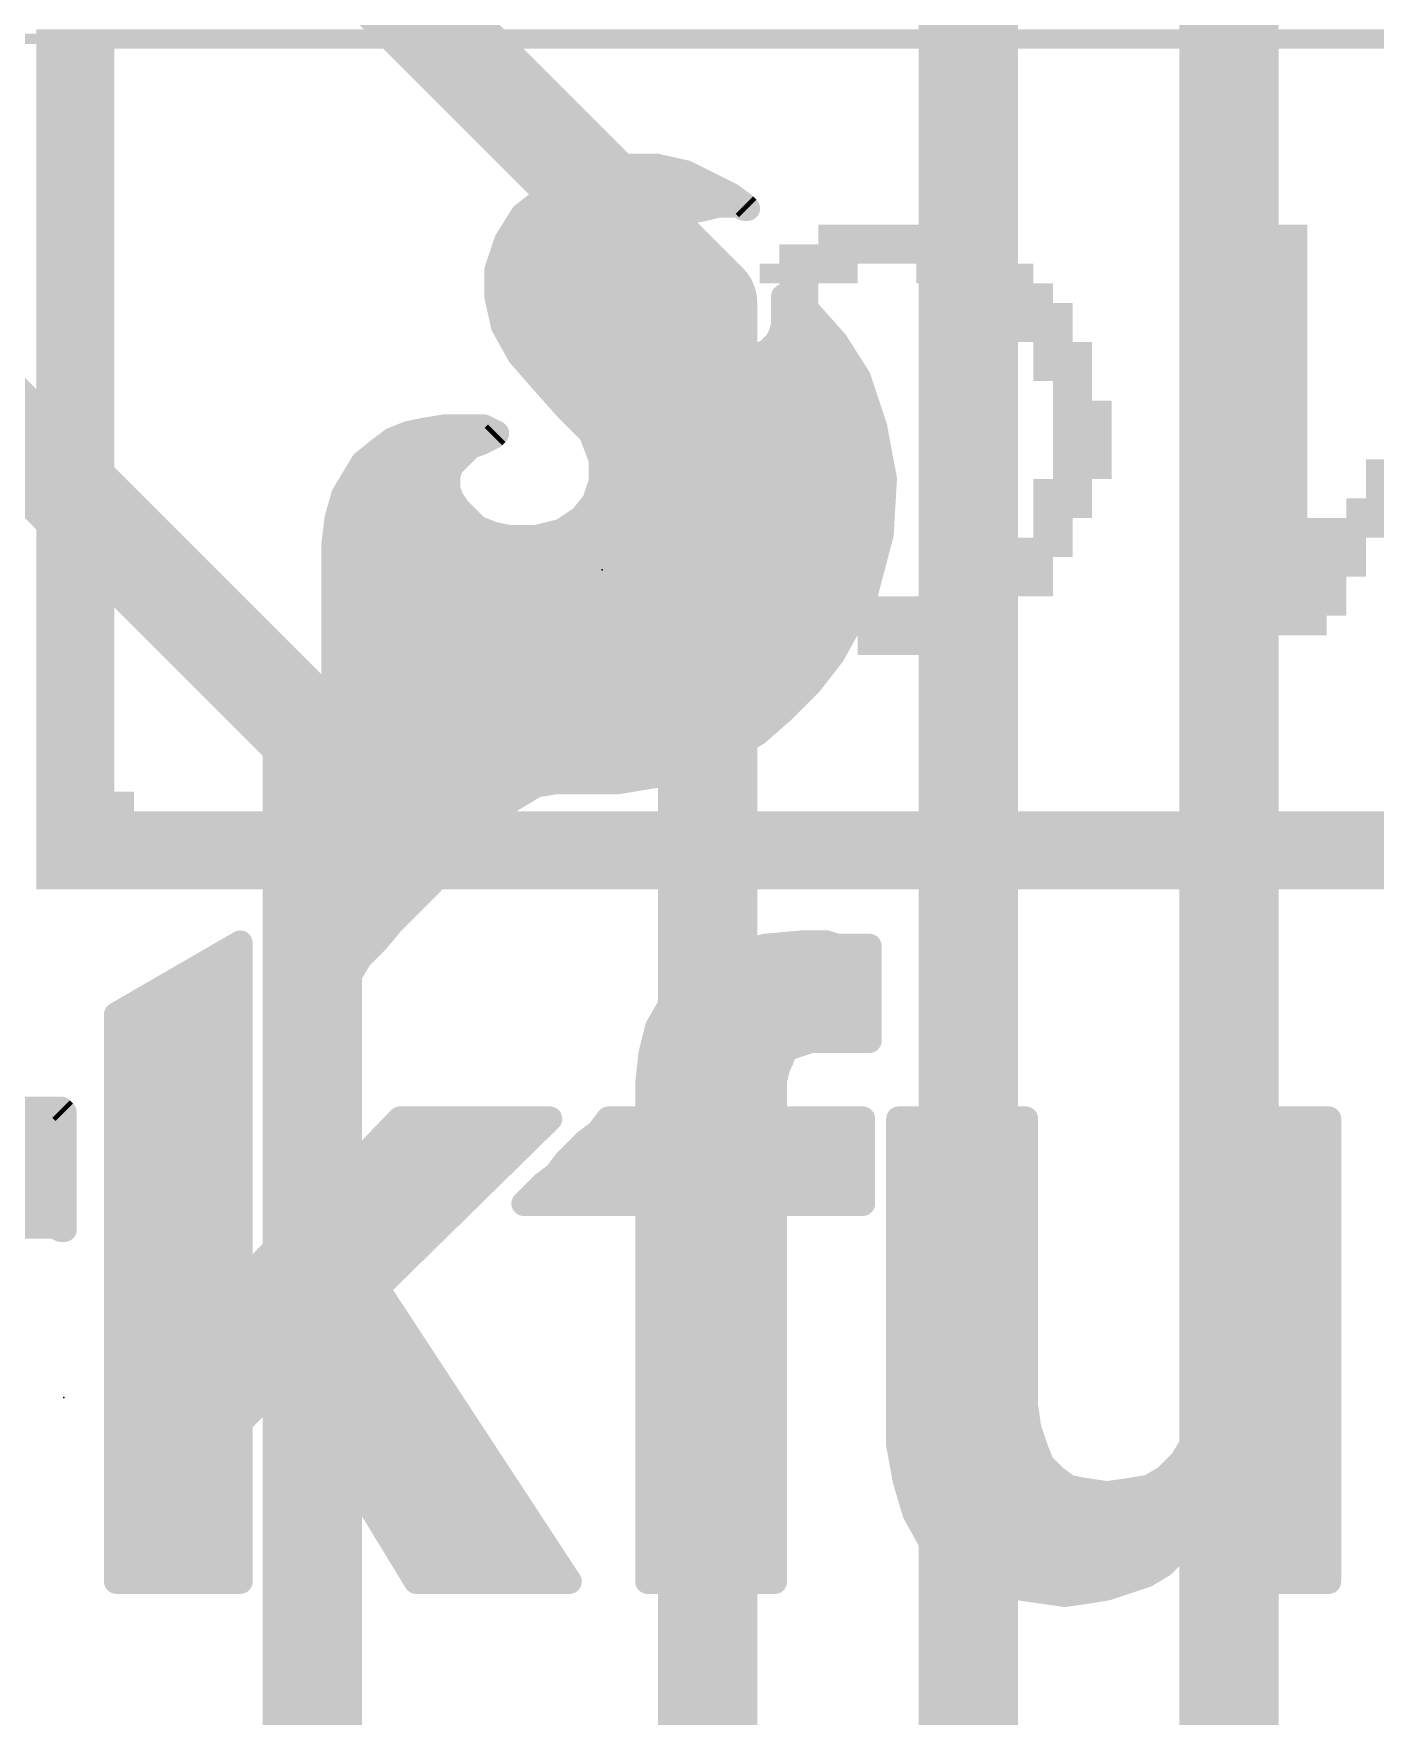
# Model space of a CAD drawing. Extents: x -25 to 82, y -36 to 56.
# Drawn here: x 38.64 to 42.76, y 37.5 to 42.67 of the extents above; entities that cross this region are included whole.
import ezdxf

# ---------------------------------------------------------------- set-up
doc = ezdxf.new("R2010")
doc.units = 0
for name, color, linetype in [('1', 12, 'CONTINUOUS'), ('21', 41, 'CONTINUOUS'), ('22', 40, 'CONTINUOUS'), ('23', 53, 'CONTINUOUS')]:
    doc.layers.add(name, color=color, linetype=linetype)

# ---------------------------------------------------------------- blocks, each defined once
blk = doc.blocks.new('RECT')
blk.add_solid([(-0.5, -0.5), (0.5, -0.5), (-0.5, 0.5), (0.5, 0.5)])

msp = doc.modelspace()

# ---------------------------------------------------------------- linework, layer by layer
at = {"layer": '1', "const_width": 0.3048}
for points in [[(34.036, 45.974), (39.497, 40.513)], [(40.71, 41.84), (36.576, 45.974)], [(42.31, 24.6126), (42.31, 45.32)], [(41.51, 24.6126), (41.51, 43.58)], [(40.71, 24.6126), (40.71, 41.84)], [(39.497, 26.543), (39.497, 40.513)]]:
    msp.add_lwpolyline(points, dxfattribs=at)
at = {"layer": '1', "const_width": 0.1524}
for points in [[(40.7862, 41.84, 1), (40.6338, 41.84)], [(40.6561, 41.7861, 1), (40.7639, 41.8939)], [(39.5732, 40.513, 1), (39.4208, 40.513)], [(39.4431, 40.4591, 1), (39.5509, 40.5669)]]:
    msp.add_lwpolyline(points, format="xyb", dxfattribs=at)
at = {"layer": '21', "const_width": 0.0762}
for points in [[(40.453, 42.26), (40.343, 42.24)], [(40.553, 42.26), (40.453, 42.26)], [(40.643, 42.24), (40.553, 42.26)], [(40.343, 42.24), (40.233, 42.18)], [(40.2968, 42.2148), (40.6934, 42.2148)], [(40.783, 42.17), (40.643, 42.24)], [(40.233, 42.18), (40.143, 42.11)], [(40.823, 42.14), (40.783, 42.17)], [(40.143, 42.11), (40.093, 42.03)], [(40.1798, 42.1386), (40.7374, 42.1386)], [(40.613, 42.1), (40.653, 42.12)], [(40.653, 42.12), (40.703, 42.13)], [(40.703, 42.13), (40.743, 42.14)], [(40.743, 42.14), (40.803, 42.14)], [(40.803, 42.14), (40.823, 42.13)], [(40.8058, 42.1386), (40.8244, 42.1386)], [(40.833, 42.13), (40.823, 42.14)], [(40.823, 42.13), (40.833, 42.13)], [(40.1133, 42.0624), (40.5679, 42.0624)], [(40.553, 42.04), (40.573, 42.07)], [(40.573, 42.07), (40.613, 42.1)], [(40.093, 42.03), (40.063, 41.94)], [(40.533, 41.99), (40.543, 42.02)], [(40.543, 42.02), (40.553, 42.04)], [(40.0784, 41.9862), (40.533, 41.9862)], [(40.533, 41.93), (40.533, 41.99)], [(40.063, 41.94), (40.063, 41.86)], [(40.063, 41.91), (40.538, 41.91)], [(40.543, 41.89), (40.533, 41.93)], [(40.063, 41.86), (40.083, 41.77)], [(40.583, 41.83), (40.543, 41.89)], [(40.943, 41.86), (40.943, 41.77)], [(41.023, 41.81), (40.943, 41.86)], [(40.0688, 41.8338), (40.5805, 41.8338)], [(40.643, 41.77), (40.583, 41.83)], [(40.943, 41.8338), (40.9849, 41.8338)], [(41.103, 41.72), (41.023, 41.81)], [(40.083, 41.77), (40.133, 41.68)], [(40.0899, 41.7576), (40.6595, 41.7576)], [(40.683, 41.74), (40.643, 41.77)], [(40.713, 41.72), (40.683, 41.74)], [(40.933, 41.74), (40.923, 41.72)], [(40.943, 41.77), (40.933, 41.74)], [(40.9389, 41.7576), (41.0696, 41.7576)], [(40.753, 41.7), (40.713, 41.72)], [(40.833, 41.68), (40.753, 41.7)], [(40.893, 41.69), (40.863, 41.68)], [(40.923, 41.72), (40.893, 41.69)], [(41.173, 41.61), (41.103, 41.72)], [(40.1322, 41.6814), (40.8274, 41.6814)], [(40.133, 41.68), (40.203, 41.6)], [(40.863, 41.68), (40.833, 41.68)], [(40.8672, 41.6814), (41.1276, 41.6814)], [(40.1985, 41.6052), (41.1746, 41.6052)], [(40.203, 41.6), (40.283, 41.51)], [(41.223, 41.46), (41.173, 41.61)], [(40.2661, 41.529), (41.2, 41.529)], [(40.283, 41.51), (40.353, 41.44)], [(39.793, 41.44), (39.743, 41.42)], [(39.843, 41.45), (39.793, 41.44)], [(39.903, 41.46), (39.843, 41.45)], [(39.8598, 41.4528), (40.0374, 41.4528)], [(40.023, 41.46), (39.903, 41.46)], [(40.063, 41.44), (40.023, 41.46)], [(40.053, 41.43), (40.063, 41.44)], [(40.3402, 41.4528), (41.2244, 41.4528)], [(40.353, 41.44), (40.383, 41.36)], [(41.253, 41.3), (41.223, 41.46)], [(39.703, 41.39), (39.653, 41.35)], [(39.743, 41.42), (39.703, 41.39)], [(39.923, 41.34), (39.983, 41.4)], [(39.983, 41.4), (40.013, 41.41)], [(40.013, 41.41), (40.053, 41.43)], [(39.653, 41.35), (39.593, 41.25)], [(39.6863, 41.3766), (39.9596, 41.3766)], [(39.913, 41.31), (39.923, 41.34)], [(40.3768, 41.3766), (41.2386, 41.3766)], [(40.383, 41.36), (40.383, 41.29)], [(39.6232, 41.3004), (39.913, 41.3004)], [(39.913, 41.27), (39.913, 41.31)], [(40.383, 41.29), (40.363, 41.23)], [(40.383, 41.3004), (41.2529, 41.3004)], [(41.243, 41.13), (41.253, 41.3)], [(39.593, 41.25), (39.573, 41.18)], [(39.5856, 41.2242), (39.9335, 41.2242)], [(39.923, 41.24), (39.913, 41.27)], [(39.943, 41.21), (39.923, 41.24)], [(40.363, 41.23), (40.323, 41.18)], [(40.3584, 41.2242), (41.2485, 41.2242)], [(39.573, 41.18), (39.563, 41.1)], [(40.003, 41.15), (39.943, 41.21)], [(40.323, 41.18), (40.263, 41.14)], [(39.569, 41.148), (40.008, 41.148)], [(40.053, 41.13), (40.003, 41.15)], [(40.103, 41.12), (40.053, 41.13)], [(40.263, 41.14), (40.183, 41.12)], [(40.275, 41.148), (41.2441, 41.148)], [(41.193, 40.94), (41.243, 41.13)], [(39.563, 41.1), (39.563, 39.73)], [(39.563, 41.0718), (41.2277, 41.0718)], [(40.183, 41.12), (40.103, 41.12)], [(39.563, 40.9956), (41.2076, 40.9956)], [(39.563, 40.9194), (41.1816, 40.9194)], [(41.093, 40.76), (41.193, 40.94)], [(39.563, 40.8432), (41.1392, 40.8432)], [(39.563, 40.767), (41.0969, 40.767)], [(41.023, 40.67), (41.093, 40.76)], [(39.563, 40.6908), (41.0392, 40.6908)], [(40.943, 40.59), (41.023, 40.67)], [(39.563, 40.6146), (40.9676, 40.6146)], [(40.863, 40.52), (40.943, 40.59)], [(39.563, 40.5384), (40.884, 40.5384)], [(40.763, 40.46), (40.863, 40.52)], [(39.563, 40.4622), (40.7667, 40.4622)], [(40.663, 40.42), (40.763, 40.46)], [(40.553, 40.39), (40.663, 40.42)], [(39.563, 40.386), (40.529, 40.386)], [(40.083, 40.3), (40.183, 40.36)], [(40.183, 40.36), (40.243, 40.37)], [(40.243, 40.37), (40.433, 40.37)], [(40.433, 40.37), (40.553, 40.39)], [(39.563, 40.3098), (40.0993, 40.3098)], [(39.983, 40.2), (40.083, 40.3)], [(39.563, 40.2336), (40.0166, 40.2336)], [(39.863, 40.06), (39.983, 40.2)], [(39.563, 40.1574), (39.9465, 40.1574)], [(39.563, 40.0812), (39.8812, 40.0812)], [(39.743, 39.94), (39.863, 40.06)], [(39.563, 40.005), (39.808, 40.005)], [(39.693, 39.88), (39.743, 39.94)], [(39.563, 39.9288), (39.7337, 39.9288)], [(38.896, 39.656), (39.276, 39.876)], [(39.2356, 39.8526), (39.276, 39.8526)], [(39.276, 39.876), (39.276, 38.826)], [(39.563, 39.8526), (39.6656, 39.8526)], [(39.613, 39.78), (39.643, 39.83)], [(39.643, 39.83), (39.693, 39.88)], [(40.706, 39.806), (40.786, 39.836)], [(40.786, 39.836), (40.886, 39.866)], [(40.8413, 39.8526), (41.206, 39.8526)], [(40.886, 39.866), (40.996, 39.876)], [(40.996, 39.876), (41.076, 39.876)], [(41.076, 39.876), (41.106, 39.866)], [(41.106, 39.866), (41.206, 39.866)], [(41.206, 39.866), (41.206, 39.576)], [(39.563, 39.73), (39.613, 39.78)], [(40.646, 39.746), (40.706, 39.806)], [(39.104, 39.7764), (39.276, 39.7764)], [(39.563, 39.7764), (39.6094, 39.7764)], [(40.596, 39.686), (40.646, 39.746)], [(40.6764, 39.7764), (41.206, 39.7764)], [(38.9723, 39.7002), (39.276, 39.7002)], [(40.556, 39.616), (40.596, 39.686)], [(40.6078, 39.7002), (41.206, 39.7002)], [(38.896, 37.916), (38.896, 39.656)], [(38.896, 39.624), (39.276, 39.624)], [(40.5606, 39.624), (41.206, 39.624)], [(40.536, 39.536), (40.556, 39.616)], [(41.026, 39.576), (40.966, 39.556)], [(41.206, 39.576), (41.026, 39.576)], [(38.896, 39.5478), (39.276, 39.5478)], [(40.526, 39.446), (40.536, 39.536)], [(40.5389, 39.5478), (40.9496, 39.5478)], [(40.946, 39.546), (40.936, 39.516)], [(40.966, 39.556), (40.946, 39.546)], [(38.896, 39.4716), (39.276, 39.4716)], [(40.5288, 39.4716), (40.9199, 39.4716)], [(40.926, 39.496), (40.916, 39.456)], [(40.936, 39.516), (40.926, 39.496)], [(40.526, 39.336), (40.526, 39.446)], [(40.916, 39.456), (40.916, 39.336)], [(38.586, 39.366), (38.726, 39.366)], [(38.726, 39.366), (38.736, 39.356)], [(38.896, 39.3954), (39.276, 39.3954)], [(40.526, 39.3954), (40.916, 39.3954)], [(38.4358, 39.3192), (38.736, 39.3192)], [(38.736, 39.356), (38.736, 38.996)], [(38.896, 39.3192), (39.276, 39.3192)], [(39.276, 38.826), (39.766, 39.336)], [(40.226, 39.336), (39.696, 38.816)], [(39.7499, 39.3192), (40.2089, 39.3192)], [(39.766, 39.336), (40.226, 39.336)], [(40.376, 39.296), (40.406, 39.336)], [(40.3934, 39.3192), (41.186, 39.3192)], [(40.406, 39.336), (40.526, 39.336)], [(40.916, 39.336), (41.186, 39.336)], [(41.186, 39.336), (41.186, 39.076)], [(41.296, 38.336), (41.296, 39.336)], [(41.296, 39.336), (41.686, 39.336)], [(41.296, 39.3192), (41.686, 39.3192)], [(41.686, 39.336), (41.686, 38.456)], [(42.236, 38.596), (42.236, 39.336)], [(42.236, 39.336), (42.616, 39.336)], [(42.236, 39.3192), (42.616, 39.3192)], [(42.616, 39.336), (42.616, 37.916)], [(40.276, 39.206), (40.336, 39.266)], [(40.336, 39.266), (40.376, 39.296)], [(38.323, 39.243), (38.736, 39.243)], [(38.896, 39.243), (39.276, 39.243)], [(39.6766, 39.243), (40.1312, 39.243)], [(40.313, 39.243), (41.186, 39.243)], [(41.296, 39.243), (41.686, 39.243)], [(42.236, 39.243), (42.616, 39.243)], [(38.2565, 39.1668), (38.736, 39.1668)], [(38.896, 39.1668), (39.276, 39.1668)], [(39.6034, 39.1668), (40.0535, 39.1668)], [(40.206, 39.136), (40.246, 39.166)], [(40.246, 39.166), (40.276, 39.206)], [(40.2466, 39.1668), (41.186, 39.1668)], [(41.296, 39.1668), (41.686, 39.1668)], [(42.236, 39.1668), (42.616, 39.1668)], [(40.146, 39.076), (40.206, 39.136)], [(38.2165, 39.0906), (38.736, 39.0906)], [(38.896, 39.0906), (39.276, 39.0906)], [(39.5302, 39.0906), (39.9759, 39.0906)], [(40.526, 39.076), (40.146, 39.076)], [(40.1606, 39.0906), (41.186, 39.0906)], [(40.526, 37.916), (40.526, 39.076)], [(41.186, 39.076), (40.916, 39.076)], [(40.916, 39.076), (40.916, 37.916)], [(41.296, 39.0906), (41.686, 39.0906)], [(42.236, 39.0906), (42.616, 39.0906)], [(37.826, 39.0144), (38.736, 39.0144)], [(38.706, 39.006), (38.596, 39.006)], [(38.726, 38.996), (38.706, 39.006)], [(38.896, 39.0144), (39.276, 39.0144)], [(39.457, 39.0144), (39.8982, 39.0144)], [(40.526, 39.0144), (40.916, 39.0144)], [(41.296, 39.0144), (41.686, 39.0144)], [(42.236, 39.0144), (42.616, 39.0144)], [(38.736, 38.996), (38.726, 38.996)], [(38.896, 38.9382), (39.276, 38.9382)], [(39.3838, 38.9382), (39.8206, 38.9382)], [(40.526, 38.9382), (40.916, 38.9382)], [(41.296, 38.9382), (41.686, 38.9382)], [(42.236, 38.9382), (42.616, 38.9382)], [(38.896, 38.862), (39.276, 38.862)], [(39.3106, 38.862), (39.7429, 38.862)], [(40.526, 38.862), (40.916, 38.862)], [(41.296, 38.862), (41.686, 38.862)], [(42.236, 38.862), (42.616, 38.862)], [(39.696, 38.816), (40.286, 37.916)], [(38.896, 38.7858), (39.7158, 38.7858)], [(40.526, 38.7858), (40.916, 38.7858)], [(41.296, 38.7858), (41.686, 38.7858)], [(42.236, 38.7858), (42.616, 38.7858)], [(38.896, 38.7096), (39.7658, 38.7096)], [(40.526, 38.7096), (40.916, 38.7096)], [(41.296, 38.7096), (41.686, 38.7096)], [(42.236, 38.7096), (42.616, 38.7096)], [(38.896, 38.6334), (39.8157, 38.6334)], [(40.526, 38.6334), (40.916, 38.6334)], [(41.296, 38.6334), (41.686, 38.6334)], [(42.226, 38.496), (42.236, 38.596)], [(42.236, 38.6334), (42.616, 38.6334)], [(38.896, 38.5572), (39.8657, 38.5572)], [(39.426, 38.556), (39.276, 38.406)], [(39.816, 37.916), (39.426, 38.556)], [(40.526, 38.5572), (40.916, 38.5572)], [(41.296, 38.5572), (41.686, 38.5572)], [(42.2321, 38.5572), (42.616, 38.5572)], [(42.216, 38.406), (42.226, 38.496)], [(38.896, 38.481), (39.351, 38.481)], [(39.4717, 38.481), (39.9156, 38.481)], [(40.526, 38.481), (40.916, 38.481)], [(41.296, 38.481), (41.686, 38.481)], [(41.686, 38.456), (41.696, 38.386)], [(42.2243, 38.481), (42.616, 38.481)], [(38.896, 38.4048), (39.276, 38.4048)], [(39.276, 38.406), (39.276, 37.916)], [(39.5181, 38.4048), (39.9656, 38.4048)], [(40.526, 38.4048), (40.916, 38.4048)], [(41.296, 38.4048), (41.6933, 38.4048)], [(41.696, 38.386), (41.716, 38.326)], [(42.196, 38.336), (42.216, 38.406)], [(42.2157, 38.4048), (42.616, 38.4048)], [(41.316, 38.226), (41.296, 38.336)], [(42.166, 38.286), (42.196, 38.336)], [(38.896, 38.3286), (39.276, 38.3286)], [(39.5646, 38.3286), (40.0155, 38.3286)], [(40.526, 38.3286), (40.916, 38.3286)], [(41.2973, 38.3286), (41.7151, 38.3286)], [(41.716, 38.326), (41.736, 38.276)], [(42.116, 38.236), (42.166, 38.286)], [(42.1916, 38.3286), (42.616, 38.3286)], [(38.896, 38.2524), (39.276, 38.2524)], [(39.611, 38.2524), (40.0655, 38.2524)], [(40.526, 38.2524), (40.916, 38.2524)], [(41.3112, 38.2524), (41.7596, 38.2524)], [(41.736, 38.276), (41.776, 38.236)], [(41.776, 38.236), (41.816, 38.206)], [(42.066, 38.206), (42.116, 38.236)], [(42.1324, 38.2524), (42.616, 38.2524)], [(41.346, 38.126), (41.316, 38.226)], [(41.816, 38.206), (41.866, 38.196)], [(41.866, 38.196), (41.936, 38.186)], [(41.936, 38.186), (42.006, 38.196)], [(42.006, 38.196), (42.066, 38.206)], [(38.896, 38.1762), (39.276, 38.1762)], [(39.6574, 38.1762), (40.1154, 38.1762)], [(40.526, 38.1762), (40.916, 38.1762)], [(41.3309, 38.1762), (42.616, 38.1762)], [(41.396, 38.036), (41.346, 38.126)], [(38.896, 38.1), (39.276, 38.1)], [(39.7039, 38.1), (40.1654, 38.1)], [(40.526, 38.1), (40.916, 38.1)], [(41.3604, 38.1), (42.2353, 38.1)], [(42.246, 38.116), (42.206, 38.056)], [(42.246, 37.916), (42.246, 38.116)], [(42.246, 38.1), (42.616, 38.1)], [(38.896, 38.0238), (39.276, 38.0238)], [(39.7503, 38.0238), (40.2153, 38.0238)], [(40.526, 38.0238), (40.916, 38.0238)], [(41.466, 37.976), (41.396, 38.036)], [(41.4102, 38.0238), (42.1658, 38.0238)], [(42.206, 38.056), (42.156, 38.016)], [(42.246, 38.0238), (42.616, 38.0238)], [(41.556, 37.926), (41.466, 37.976)], [(42.156, 38.016), (42.106, 37.966)], [(38.896, 37.9476), (39.276, 37.9476)], [(39.7967, 37.9476), (40.2653, 37.9476)], [(40.526, 37.9476), (40.916, 37.9476)], [(41.5171, 37.9476), (42.0753, 37.9476)], [(41.666, 37.896), (41.556, 37.926)], [(42.056, 37.936), (41.936, 37.896)], [(42.106, 37.966), (42.056, 37.936)], [(42.246, 37.9476), (42.616, 37.9476)], [(39.276, 37.916), (38.896, 37.916)], [(40.286, 37.916), (39.816, 37.916)], [(40.916, 37.916), (40.526, 37.916)], [(41.806, 37.876), (41.666, 37.896)], [(41.876, 37.886), (41.806, 37.876)], [(41.936, 37.896), (41.876, 37.886)], [(42.616, 37.916), (42.246, 37.916)]]:
    msp.add_lwpolyline(points, dxfattribs=at)
at = {"layer": '21', "const_width": 0.0381}
for points in [[(40.453, 42.2791, 1), (40.453, 42.241)], [(40.4564, 42.2413, 1), (40.4496, 42.2787)], [(40.5571, 42.2786, 1), (40.5489, 42.2414)], [(40.553, 42.241, 1), (40.553, 42.2791)], [(40.2968, 42.2339, 1), (40.2968, 42.1958)], [(40.3396, 42.2587, 1), (40.3464, 42.2213)], [(40.3521, 42.2233, 1), (40.3339, 42.2567)], [(40.6515, 42.257, 1), (40.6345, 42.223)], [(40.6389, 42.2214, 1), (40.6471, 42.2586)], [(40.6934, 42.1958, 1), (40.6934, 42.2339)], [(40.2239, 42.1967, 1), (40.2421, 42.1633)], [(40.2447, 42.165, 1), (40.2213, 42.195)], [(40.7944, 42.1852, 1), (40.7716, 42.1548)], [(40.7745, 42.153, 1), (40.7915, 42.187)], [(40.1313, 42.125, 1), (40.1547, 42.095)], [(40.1592, 42.0999, 1), (40.1268, 42.1201)], [(40.1798, 42.1577, 1), (40.1798, 42.1196)], [(40.6493, 42.1387, 1), (40.6567, 42.1013)], [(40.6615, 42.103, 1), (40.6445, 42.137)], [(40.6984, 42.1485, 1), (40.7076, 42.1115)], [(40.7067, 42.1113, 1), (40.6993, 42.1487)], [(40.743, 42.1591, 1), (40.743, 42.121)], [(40.7374, 42.1196, 1), (40.7374, 42.1577)], [(40.7476, 42.1215, 1), (40.7384, 42.1585)], [(40.8115, 42.157, 1), (40.7945, 42.123)], [(40.8058, 42.1577, 1), (40.8058, 42.1196)], [(40.803, 42.121, 1), (40.803, 42.1591)], [(40.8365, 42.1535, 1), (40.8095, 42.1265)], [(40.823, 42.1491, 1), (40.823, 42.111)], [(40.8116, 42.1248, 1), (40.8344, 42.1552)], [(40.8145, 42.113, 1), (40.8315, 42.147)], [(40.8195, 42.1165, 1), (40.8465, 42.1435)], [(40.8244, 42.1196, 1), (40.8244, 42.1577)], [(40.833, 42.111, 1), (40.833, 42.1491)], [(40.1133, 42.0815, 1), (40.1133, 42.0434)], [(40.5616, 42.0852, 1), (40.5844, 42.0548)], [(40.5889, 42.0594, 1), (40.5571, 42.0806)], [(40.5679, 42.0434, 1), (40.5679, 42.0815)], [(40.6045, 42.117, 1), (40.6215, 42.083)], [(40.6244, 42.0848, 1), (40.6016, 42.1152)], [(40.0768, 42.0401, 1), (40.1092, 42.0199)], [(40.1111, 42.024, 1), (40.0749, 42.036)], [(40.526, 42.0285, 1), (40.56, 42.0115)], [(40.5611, 42.014, 1), (40.5249, 42.026)], [(40.5371, 42.0506, 1), (40.5689, 42.0294)], [(40.57, 42.0315, 1), (40.536, 42.0485)], [(40.0784, 42.0053, 1), (40.0784, 41.9672)], [(40.5149, 41.996, 1), (40.5511, 41.984)], [(40.5521, 41.99, 1), (40.514, 41.99)], [(40.533, 41.9672, 1), (40.533, 42.0053)], [(40.0821, 41.94, 1), (40.044, 41.94)], [(40.0449, 41.946, 1), (40.0811, 41.934)], [(40.063, 41.9291, 1), (40.063, 41.891)], [(40.5515, 41.9346, 1), (40.5145, 41.9254)], [(40.514, 41.93, 1), (40.5521, 41.93)], [(40.538, 41.891, 1), (40.538, 41.9291)], [(40.0816, 41.8641, 1), (40.0444, 41.8559)], [(40.5589, 41.9006, 1), (40.5271, 41.8794)], [(40.5245, 41.8854, 1), (40.5615, 41.8946)], [(40.9621, 41.86, 1), (40.924, 41.86)], [(40.9531, 41.8762, 1), (40.9329, 41.8438)], [(40.044, 41.86, 1), (40.0821, 41.86)], [(40.0688, 41.8529, 1), (40.0688, 41.8148)], [(40.5965, 41.8435, 1), (40.5695, 41.8165)], [(40.5671, 41.8194, 1), (40.5989, 41.8406)], [(40.5805, 41.8148, 1), (40.5805, 41.8529)], [(40.943, 41.8529, 1), (40.943, 41.8148)], [(40.9849, 41.8148, 1), (40.9849, 41.8529)], [(41.0372, 41.8227, 1), (41.0088, 41.7973)], [(41.0129, 41.7938, 1), (41.0331, 41.8262)], [(40.0997, 41.7793, 1), (40.0663, 41.7607)], [(40.0644, 41.7659, 1), (40.1016, 41.7741)], [(40.0899, 41.7767, 1), (40.0899, 41.7386)], [(40.6544, 41.7852, 1), (40.6316, 41.7548)], [(40.6295, 41.7565, 1), (40.6565, 41.7835)], [(40.6595, 41.7386, 1), (40.6595, 41.7767)], [(40.6936, 41.7559, 1), (40.6724, 41.7241)], [(40.9389, 41.7767, 1), (40.9389, 41.7386)], [(40.924, 41.77, 1), (40.9621, 41.77)], [(40.9611, 41.764, 1), (40.9249, 41.776)], [(41.0696, 41.7386, 1), (41.0696, 41.7767)], [(40.6716, 41.7248, 1), (40.6944, 41.7552)], [(40.7215, 41.737, 1), (40.7045, 41.703)], [(40.7024, 41.7041, 1), (40.7236, 41.7359)], [(40.7576, 41.7185, 1), (40.7484, 41.6815)], [(40.7445, 41.683, 1), (40.7615, 41.717)], [(40.899, 41.6719, 1), (40.887, 41.7081)], [(40.906, 41.7285, 1), (40.94, 41.7115)], [(40.9365, 41.7065, 1), (40.9095, 41.7335)], [(40.9149, 41.746, 1), (40.9511, 41.734)], [(40.95, 41.7315, 1), (40.916, 41.7485)], [(41.1191, 41.7302, 1), (41.0869, 41.7098)], [(41.0888, 41.7073, 1), (41.1172, 41.7327)], [(40.1322, 41.7005, 1), (40.1322, 41.6624)], [(40.1473, 41.6925, 1), (40.1187, 41.6675)], [(40.1163, 41.6707, 1), (40.1497, 41.6893)], [(40.833, 41.699, 1), (40.833, 41.6609)], [(40.8274, 41.6624, 1), (40.8274, 41.7005)], [(40.8284, 41.6615, 1), (40.8376, 41.6985)], [(40.857, 41.6981, 1), (40.869, 41.6619)], [(40.8672, 41.7005, 1), (40.8672, 41.6624)], [(40.863, 41.6609, 1), (40.863, 41.699)], [(40.8795, 41.7035, 1), (40.9065, 41.6765)], [(41.1276, 41.6624, 1), (41.1276, 41.7005)], [(40.1985, 41.6243, 1), (40.1985, 41.5862)], [(40.2172, 41.6127, 1), (40.1888, 41.5873)], [(40.1887, 41.5875, 1), (40.2173, 41.6125)], [(41.1911, 41.616, 1), (41.1549, 41.604)], [(41.1569, 41.5998, 1), (41.1891, 41.6202)], [(41.1746, 41.5862, 1), (41.1746, 41.6243)], [(40.2661, 41.5481, 1), (40.2661, 41.51)], [(40.2965, 41.5235, 1), (40.2695, 41.4965)], [(40.2688, 41.4973, 1), (40.2972, 41.5227)], [(41.2, 41.51, 1), (41.2, 41.5481)], [(39.7893, 41.4587, 1), (39.7967, 41.4213)], [(39.8001, 41.4223, 1), (39.7859, 41.4577)], [(39.8399, 41.4688, 1), (39.8461, 41.4312)], [(39.8467, 41.4313, 1), (39.8393, 41.4687)], [(39.8598, 41.4719, 1), (39.8598, 41.4338)], [(39.903, 41.4791, 1), (39.903, 41.441)], [(39.9061, 41.4412, 1), (39.8999, 41.4788)], [(40.0315, 41.477, 1), (40.0145, 41.443)], [(40.023, 41.441, 1), (40.023, 41.4791)], [(40.0374, 41.4338, 1), (40.0374, 41.4719)], [(40.0765, 41.4265, 1), (40.0495, 41.4535)], [(40.0545, 41.423, 1), (40.0715, 41.457)], [(40.3402, 41.4719, 1), (40.3402, 41.4338)], [(40.3708, 41.4467, 1), (40.3352, 41.4333)], [(40.3395, 41.4265, 1), (40.3665, 41.4535)], [(41.2417, 41.4635, 1), (41.2043, 41.4565)], [(41.2049, 41.454, 1), (41.2411, 41.466)], [(41.2244, 41.4338, 1), (41.2244, 41.4719)], [(39.6916, 41.4052, 1), (39.7144, 41.3748)], [(39.7149, 41.3751, 1), (39.6911, 41.4049)], [(39.7359, 41.4377, 1), (39.7501, 41.4023)], [(39.7544, 41.4048, 1), (39.7316, 41.4352)], [(39.977, 41.4181, 1), (39.989, 41.3819)], [(39.9965, 41.3865, 1), (39.9695, 41.4135)], [(40.0045, 41.427, 1), (40.0215, 41.393)], [(40.019, 41.3919, 1), (40.007, 41.4281)], [(40.0395, 41.4435, 1), (40.0665, 41.4165)], [(40.0615, 41.413, 1), (40.0445, 41.447)], [(39.6411, 41.3649, 1), (39.6649, 41.3351)], [(39.6693, 41.3402, 1), (39.6367, 41.3598)], [(39.6863, 41.3957, 1), (39.6863, 41.3576)], [(39.9095, 41.3535, 1), (39.9365, 41.3265)], [(39.9411, 41.334, 1), (39.9049, 41.346)], [(39.9596, 41.3576, 1), (39.9596, 41.3957)], [(40.3768, 41.3957, 1), (40.3768, 41.3576)], [(40.4021, 41.36, 1), (40.364, 41.36)], [(40.3652, 41.3533, 1), (40.4008, 41.3667)], [(41.2386, 41.3576, 1), (41.2386, 41.3957)], [(39.6232, 41.3195, 1), (39.6232, 41.2814)], [(39.9321, 41.31, 1), (39.894, 41.31)], [(39.8949, 41.316, 1), (39.9311, 41.304)], [(39.913, 41.2814, 1), (39.913, 41.3195)], [(40.383, 41.3195, 1), (40.383, 41.2814)], [(40.4011, 41.284, 1), (40.3649, 41.296)], [(41.272, 41.2989, 1), (41.234, 41.3011)], [(41.2343, 41.2965, 1), (41.2717, 41.3035)], [(41.2529, 41.2814, 1), (41.2529, 41.3195)], [(39.5856, 41.2433, 1), (39.5856, 41.2052)], [(39.5767, 41.2598, 1), (39.6093, 41.2402)], [(39.6113, 41.2448, 1), (39.5747, 41.2552)], [(39.9311, 41.276, 1), (39.8949, 41.264)], [(39.894, 41.27, 1), (39.9321, 41.27)], [(39.9389, 41.2506, 1), (39.9071, 41.2294)], [(39.9049, 41.234, 1), (39.9411, 41.246)], [(39.9335, 41.2052, 1), (39.9335, 41.2433)], [(40.3584, 41.2433, 1), (40.3584, 41.2052)], [(40.3779, 41.2181, 1), (40.3481, 41.2419)], [(40.364, 41.29, 1), (40.4021, 41.29)], [(41.2485, 41.2052, 1), (41.2485, 41.2433)], [(39.5919, 41.1776, 1), (39.5541, 41.1824)], [(39.9565, 41.2235, 1), (39.9295, 41.1965)], [(39.9271, 41.1994, 1), (39.9589, 41.2206)], [(40.3081, 41.1919, 1), (40.3379, 41.1681)], [(40.3336, 41.1641, 1), (40.3124, 41.1959)], [(40.3449, 41.236, 1), (40.3811, 41.224)], [(39.569, 41.1671, 1), (39.569, 41.129)], [(39.5547, 41.1852, 1), (39.5913, 41.1748)], [(40.0101, 41.1677, 1), (39.9959, 41.1323)], [(39.9895, 41.1365, 1), (40.0165, 41.1635)], [(40.008, 41.129, 1), (40.008, 41.1671)], [(40.0567, 41.1487, 1), (40.0493, 41.1113)], [(40.0459, 41.1123, 1), (40.0601, 41.1477)], [(40.2524, 41.1559, 1), (40.2736, 41.1241)], [(40.275, 41.1671, 1), (40.275, 41.129)], [(40.2676, 41.1215, 1), (40.2584, 41.1585)], [(41.2614, 41.1252, 1), (41.2246, 41.1348)], [(41.2441, 41.129, 1), (41.2441, 41.1671)], [(39.5821, 41.1, 1), (39.544, 41.1)], [(39.5441, 41.1024, 1), (39.5819, 41.0976)], [(39.563, 41.0909, 1), (39.563, 41.0528)], [(40.103, 41.1391, 1), (40.103, 41.101)], [(40.0993, 41.1013, 1), (40.1067, 41.1387)], [(40.1784, 41.1385, 1), (40.1876, 41.1015)], [(40.183, 41.101, 1), (40.183, 41.1391)], [(41.224, 41.1311, 1), (41.262, 41.1289)], [(41.2277, 41.0528, 1), (41.2277, 41.0909)], [(39.563, 41.0147, 1), (39.563, 40.9766)], [(41.2076, 40.9766, 1), (41.2076, 41.0147)], [(39.563, 40.9385, 1), (39.563, 40.9004)], [(41.1746, 40.9448, 1), (41.2114, 40.9352)], [(41.2097, 40.9307, 1), (41.1763, 40.9493)], [(41.1816, 40.9004, 1), (41.1816, 40.9385)], [(39.563, 40.8623, 1), (39.563, 40.8242)], [(41.1392, 40.8242, 1), (41.1392, 40.8623)], [(39.563, 40.7861, 1), (39.563, 40.748)], [(41.108, 40.7483, 1), (41.078, 40.7717)], [(41.0969, 40.748, 1), (41.0969, 40.7861)], [(41.0763, 40.7693, 1), (41.1097, 40.7507)], [(39.563, 40.7099, 1), (39.563, 40.6718)], [(41.008, 40.6817, 1), (41.038, 40.6583)], [(41.0365, 40.6565, 1), (41.0095, 40.6835)], [(41.0392, 40.6718, 1), (41.0392, 40.7099)], [(39.563, 40.6337, 1), (39.563, 40.5956)], [(40.9676, 40.5956, 1), (40.9676, 40.6337)], [(40.9295, 40.6035, 1), (40.9565, 40.5765)], [(40.9555, 40.5757, 1), (40.9305, 40.6043)], [(39.563, 40.5575, 1), (39.563, 40.5194)], [(40.8505, 40.5343, 1), (40.8755, 40.5057)], [(40.8728, 40.5037, 1), (40.8532, 40.5363)], [(40.884, 40.5194, 1), (40.884, 40.5575)], [(39.563, 40.4813, 1), (39.563, 40.4432)], [(40.7532, 40.4763, 1), (40.7728, 40.4437)], [(40.7701, 40.4423, 1), (40.7559, 40.4777)], [(40.7667, 40.4432, 1), (40.7667, 40.4813)], [(40.6559, 40.4377, 1), (40.6701, 40.4023)], [(40.668, 40.4016, 1), (40.658, 40.4384)], [(39.563, 40.4051, 1), (39.563, 40.367)], [(40.1799, 40.3788, 1), (40.1861, 40.3412)], [(40.1928, 40.3437, 1), (40.1732, 40.3763)], [(40.243, 40.3891, 1), (40.243, 40.351)], [(40.2461, 40.3512, 1), (40.2399, 40.3888)], [(40.4299, 40.3888, 1), (40.4361, 40.3512)], [(40.433, 40.351, 1), (40.433, 40.3891)], [(40.529, 40.367, 1), (40.529, 40.4051)], [(40.548, 40.4084, 1), (40.558, 40.3716)], [(40.5561, 40.3712, 1), (40.5499, 40.4088)], [(39.563, 40.3289, 1), (39.563, 40.2908)], [(40.0732, 40.3163, 1), (40.0928, 40.2837)], [(40.0965, 40.2865, 1), (40.0695, 40.3135)], [(40.0993, 40.2908, 1), (40.0993, 40.3289)], [(39.563, 40.2527, 1), (39.563, 40.2146)], [(39.9695, 40.2135, 1), (39.9965, 40.1865)], [(39.9975, 40.1876, 1), (39.9685, 40.2124)], [(40.0166, 40.2146, 1), (40.0166, 40.2527)], [(39.563, 40.1765, 1), (39.563, 40.1384)], [(39.9465, 40.1384, 1), (39.9465, 40.1765)], [(39.563, 40.1003, 1), (39.563, 40.0622)], [(39.8485, 40.0724, 1), (39.8775, 40.0476)], [(39.8765, 40.0465, 1), (39.8495, 40.0735)], [(39.8812, 40.0622, 1), (39.8812, 40.1003)], [(39.563, 40.0241, 1), (39.563, 39.986)], [(39.808, 39.986, 1), (39.808, 40.0241)], [(39.7295, 39.9535, 1), (39.7565, 39.9265)], [(39.7576, 39.9278, 1), (39.7284, 39.9522)], [(39.563, 39.9479, 1), (39.563, 39.9098)], [(39.7337, 39.9098, 1), (39.7337, 39.9479)], [(39.2356, 39.8717, 1), (39.2356, 39.8336)], [(39.2951, 39.876, 1), (39.257, 39.876)], [(39.2855, 39.8595, 1), (39.2665, 39.8925)], [(39.276, 39.8336, 1), (39.276, 39.8717)], [(39.563, 39.8717, 1), (39.563, 39.8336)], [(39.6593, 39.8202, 1), (39.6267, 39.8398)], [(39.6656, 39.8336, 1), (39.6656, 39.8717)], [(39.6784, 39.8922, 1), (39.7076, 39.8678)], [(39.7065, 39.8665, 1), (39.6795, 39.8935)], [(40.7805, 39.8542, 1), (40.7915, 39.8178)], [(40.7927, 39.8182, 1), (40.7793, 39.8538)], [(40.8413, 39.8717, 1), (40.8413, 39.8336)], [(40.8843, 39.885, 1), (40.8877, 39.847)], [(40.8915, 39.8478, 1), (40.8805, 39.8842)], [(40.996, 39.8951, 1), (40.996, 39.857)], [(40.9977, 39.857, 1), (40.9943, 39.895)], [(41.082, 39.8941, 1), (41.07, 39.8579)], [(41.076, 39.857, 1), (41.076, 39.8951)], [(41.106, 39.885, 1), (41.106, 39.8469)], [(41.1, 39.8479, 1), (41.112, 39.8841)], [(41.2251, 39.866, 1), (41.187, 39.866)], [(41.206, 39.8469, 1), (41.206, 39.885)], [(41.206, 39.8336, 1), (41.206, 39.8717)], [(39.6265, 39.7665, 1), (39.5995, 39.7935)], [(39.6295, 39.8435, 1), (39.6565, 39.8165)], [(40.6993, 39.8238, 1), (40.7127, 39.7882)], [(40.7195, 39.7925, 1), (40.6925, 39.8195)], [(39.104, 39.7955, 1), (39.104, 39.7574)], [(39.276, 39.7574, 1), (39.276, 39.7955)], [(39.563, 39.7955, 1), (39.563, 39.7574)], [(39.5967, 39.7898, 1), (39.6293, 39.7702)], [(39.6094, 39.7574, 1), (39.6094, 39.7955)], [(40.6325, 39.7595, 1), (40.6595, 39.7325)], [(40.6606, 39.7338, 1), (40.6314, 39.7582)], [(40.6764, 39.7955, 1), (40.6764, 39.7574)], [(41.206, 39.7574, 1), (41.206, 39.7955)], [(38.9723, 39.7193, 1), (38.9723, 39.6812)], [(39.276, 39.6812, 1), (39.276, 39.7193)], [(39.5495, 39.7435, 1), (39.5765, 39.7165)], [(39.544, 39.73, 1), (39.5821, 39.73)], [(40.5814, 39.6982, 1), (40.6106, 39.6738)], [(40.6125, 39.6765, 1), (40.5795, 39.6955)], [(40.6078, 39.7193, 1), (40.6078, 39.6812)], [(41.206, 39.6812, 1), (41.206, 39.7193)], [(38.8865, 39.6725, 1), (38.9055, 39.6395)], [(38.896, 39.6431, 1), (38.896, 39.605)], [(38.9151, 39.656, 1), (38.877, 39.656)], [(39.276, 39.605, 1), (39.276, 39.6431)], [(40.5606, 39.6431, 1), (40.5606, 39.605)], [(41.206, 39.605, 1), (41.206, 39.6431)], [(40.5395, 39.6255, 1), (40.5725, 39.6065)], [(40.5745, 39.6114, 1), (40.5375, 39.6206)], [(41.026, 39.5951, 1), (41.026, 39.557)], [(41.032, 39.5579, 1), (41.02, 39.5941)], [(41.206, 39.557, 1), (41.206, 39.5951)], [(38.896, 39.5669, 1), (38.896, 39.5288)], [(39.276, 39.5288, 1), (39.276, 39.5669)], [(40.5175, 39.5406, 1), (40.5545, 39.5314)], [(40.5549, 39.5339, 1), (40.5171, 39.5381)], [(40.5389, 39.5669, 1), (40.5389, 39.5288)], [(40.9375, 39.563, 1), (40.9545, 39.529)], [(40.9641, 39.54, 1), (40.9279, 39.552)], [(40.96, 39.5741, 1), (40.972, 39.5379)], [(40.9496, 39.5288, 1), (40.9496, 39.5669)], [(40.9745, 39.539, 1), (40.9575, 39.573)], [(41.187, 39.576, 1), (41.2251, 39.576)], [(38.896, 39.4907, 1), (38.896, 39.4526)], [(39.276, 39.4526, 1), (39.276, 39.4907)], [(40.5288, 39.4907, 1), (40.5288, 39.4526)], [(40.909, 39.5045, 1), (40.943, 39.4875)], [(40.9445, 39.4914, 1), (40.9075, 39.5006)], [(40.9179, 39.522, 1), (40.9541, 39.51)], [(40.953, 39.5075, 1), (40.919, 39.5245)], [(40.9199, 39.4526, 1), (40.9199, 39.4907)], [(40.5451, 39.446, 1), (40.507, 39.446)], [(40.5071, 39.4481, 1), (40.5449, 39.4439)], [(40.9351, 39.456, 1), (40.897, 39.456)], [(40.8975, 39.4606, 1), (40.9345, 39.4514)], [(38.7395, 39.3795, 1), (38.7125, 39.3525)], [(38.726, 39.3469, 1), (38.726, 39.385)], [(38.896, 39.4145, 1), (38.896, 39.3764)], [(39.276, 39.3764, 1), (39.276, 39.4145)], [(40.526, 39.4145, 1), (40.526, 39.3764)], [(40.916, 39.3764, 1), (40.916, 39.4145)], [(38.7551, 39.356, 1), (38.717, 39.356)], [(38.7225, 39.3425, 1), (38.7495, 39.3695)], [(38.736, 39.3002, 1), (38.736, 39.3383)], [(38.896, 39.3383, 1), (38.896, 39.3002)], [(39.276, 39.3002, 1), (39.276, 39.3383)], [(39.7499, 39.3383, 1), (39.7499, 39.3002)], [(39.766, 39.355, 1), (39.766, 39.3169)], [(39.7797, 39.3228, 1), (39.7523, 39.3492)], [(40.2089, 39.3002, 1), (40.2089, 39.3383)], [(40.2393, 39.3224, 1), (40.2127, 39.3496)], [(40.226, 39.3169, 1), (40.226, 39.355)], [(40.3934, 39.3383, 1), (40.3934, 39.3002)], [(40.406, 39.355, 1), (40.406, 39.3169)], [(40.4212, 39.3246, 1), (40.3908, 39.3474)], [(40.507, 39.336, 1), (40.5451, 39.336)], [(40.526, 39.3169, 1), (40.526, 39.355)], [(40.916, 39.355, 1), (40.916, 39.3169)], [(40.897, 39.336, 1), (40.9351, 39.336)], [(41.205, 39.336, 1), (41.1669, 39.336)], [(41.186, 39.3169, 1), (41.186, 39.355)], [(41.186, 39.3002, 1), (41.186, 39.3383)], [(41.315, 39.336, 1), (41.2769, 39.336)], [(41.296, 39.355, 1), (41.296, 39.3169)], [(41.296, 39.3383, 1), (41.296, 39.3002)], [(41.705, 39.336, 1), (41.6669, 39.336)], [(41.686, 39.3169, 1), (41.686, 39.355)], [(41.686, 39.3002, 1), (41.686, 39.3383)], [(42.2551, 39.336, 1), (42.217, 39.336)], [(42.236, 39.355, 1), (42.236, 39.3169)], [(42.236, 39.3383, 1), (42.236, 39.3002)], [(42.635, 39.336, 1), (42.5969, 39.336)], [(42.616, 39.3169, 1), (42.616, 39.355)], [(42.616, 39.3002, 1), (42.616, 39.3383)], [(40.3246, 39.2812, 1), (40.3474, 39.2508)], [(40.3495, 39.2525, 1), (40.3225, 39.2795)], [(40.3608, 39.3074, 1), (40.3912, 39.2846)], [(40.3874, 39.2808, 1), (40.3646, 39.3112)], [(38.736, 39.224, 1), (38.736, 39.2621)], [(38.896, 39.2621, 1), (38.896, 39.224)], [(39.276, 39.224, 1), (39.276, 39.2621)], [(39.6766, 39.2621, 1), (39.6766, 39.224)], [(40.1312, 39.224, 1), (40.1312, 39.2621)], [(40.313, 39.2621, 1), (40.313, 39.224)], [(41.186, 39.224, 1), (41.186, 39.2621)], [(41.296, 39.2621, 1), (41.296, 39.224)], [(41.686, 39.224, 1), (41.686, 39.2621)], [(42.236, 39.2621, 1), (42.236, 39.224)], [(42.616, 39.224, 1), (42.616, 39.2621)], [(38.736, 39.1478, 1), (38.736, 39.1859)], [(38.896, 39.1859, 1), (38.896, 39.1478)], [(39.276, 39.1478, 1), (39.276, 39.1859)], [(39.6034, 39.1859, 1), (39.6034, 39.1478)], [(40.0535, 39.1478, 1), (40.0535, 39.1859)], [(40.2308, 39.1774, 1), (40.2612, 39.1546)], [(40.2466, 39.1859, 1), (40.2466, 39.1478)], [(40.2574, 39.1508, 1), (40.2346, 39.1812)], [(40.2625, 39.2195, 1), (40.2895, 39.1925)], [(40.2912, 39.1946, 1), (40.2608, 39.2174)], [(41.186, 39.1478, 1), (41.186, 39.1859)], [(41.296, 39.1859, 1), (41.296, 39.1478)], [(41.686, 39.1478, 1), (41.686, 39.1859)], [(42.236, 39.1859, 1), (42.236, 39.1478)], [(42.616, 39.1478, 1), (42.616, 39.1859)], [(40.1946, 39.1512, 1), (40.2174, 39.1208)], [(40.2195, 39.1225, 1), (40.1925, 39.1495)], [(38.736, 39.0716, 1), (38.736, 39.1097)], [(38.896, 39.1097, 1), (38.896, 39.0716)], [(39.276, 39.0716, 1), (39.276, 39.1097)], [(39.5302, 39.1097, 1), (39.5302, 39.0716)], [(39.9759, 39.0716, 1), (39.9759, 39.1097)], [(40.146, 39.0951, 1), (40.146, 39.057)], [(40.1325, 39.0895, 1), (40.1595, 39.0625)], [(40.1606, 39.1097, 1), (40.1606, 39.0716)], [(40.5451, 39.076, 1), (40.507, 39.076)], [(40.526, 39.057, 1), (40.526, 39.0951)], [(40.916, 39.0951, 1), (40.916, 39.057)], [(40.9351, 39.076, 1), (40.897, 39.076)], [(41.1669, 39.076, 1), (41.205, 39.076)], [(41.186, 39.0716, 1), (41.186, 39.1097)], [(41.186, 39.057, 1), (41.186, 39.0951)], [(41.296, 39.1097, 1), (41.296, 39.0716)], [(41.686, 39.0716, 1), (41.686, 39.1097)], [(42.236, 39.1097, 1), (42.236, 39.0716)], [(42.616, 39.0716, 1), (42.616, 39.1097)], [(38.7145, 39.023, 1), (38.6975, 38.989)], [(38.706, 38.987, 1), (38.706, 39.0251)], [(38.736, 38.9954, 1), (38.736, 39.0335)], [(38.896, 39.0335, 1), (38.896, 38.9954)], [(39.276, 38.9954, 1), (39.276, 39.0335)], [(39.457, 39.0335, 1), (39.457, 38.9954)], [(39.8982, 38.9954, 1), (39.8982, 39.0335)], [(40.526, 39.0335, 1), (40.526, 38.9954)], [(40.916, 38.9954, 1), (40.916, 39.0335)], [(41.296, 39.0335, 1), (41.296, 38.9954)], [(41.686, 38.9954, 1), (41.686, 39.0335)], [(42.236, 39.0335, 1), (42.236, 38.9954)], [(42.616, 38.9954, 1), (42.616, 39.0335)], [(38.726, 39.0151, 1), (38.726, 38.977)], [(38.717, 38.996, 1), (38.7551, 38.996)], [(38.7175, 38.979, 1), (38.7345, 39.013)], [(38.736, 38.977, 1), (38.736, 39.0151)], [(38.896, 38.9573, 1), (38.896, 38.9192)], [(39.276, 38.9192, 1), (39.276, 38.9573)], [(39.3838, 38.9573, 1), (39.3838, 38.9192)], [(39.8206, 38.9192, 1), (39.8206, 38.9573)], [(40.526, 38.9573, 1), (40.526, 38.9192)], [(40.916, 38.9192, 1), (40.916, 38.9573)], [(41.296, 38.9573, 1), (41.296, 38.9192)], [(41.686, 38.9192, 1), (41.686, 38.9573)], [(42.236, 38.9573, 1), (42.236, 38.9192)], [(42.616, 38.9192, 1), (42.616, 38.9573)], [(38.896, 38.8811, 1), (38.896, 38.843)], [(39.276, 38.843, 1), (39.276, 38.8811)], [(39.3106, 38.8811, 1), (39.3106, 38.843)], [(39.7429, 38.843, 1), (39.7429, 38.8811)], [(40.526, 38.8811, 1), (40.526, 38.843)], [(40.916, 38.843, 1), (40.916, 38.8811)], [(41.296, 38.8811, 1), (41.296, 38.843)], [(41.686, 38.843, 1), (41.686, 38.8811)], [(42.236, 38.8811, 1), (42.236, 38.843)], [(42.616, 38.843, 1), (42.616, 38.8811)], [(39.2623, 38.8392, 1), (39.2897, 38.8128)], [(39.257, 38.826, 1), (39.2951, 38.826)], [(39.6827, 38.8296, 1), (39.7093, 38.8024)], [(39.7119, 38.8264, 1), (39.6801, 38.8056)], [(38.896, 38.8049, 1), (38.896, 38.7668)], [(39.7158, 38.7668, 1), (39.7158, 38.8049)], [(40.526, 38.8049, 1), (40.526, 38.7668)], [(40.916, 38.7668, 1), (40.916, 38.8049)], [(41.296, 38.8049, 1), (41.296, 38.7668)], [(41.686, 38.7668, 1), (41.686, 38.8049)], [(42.236, 38.8049, 1), (42.236, 38.7668)], [(42.616, 38.7668, 1), (42.616, 38.8049)], [(38.896, 38.7287, 1), (38.896, 38.6906)], [(39.7658, 38.6906, 1), (39.7658, 38.7287)], [(40.526, 38.7287, 1), (40.526, 38.6906)], [(40.916, 38.6906, 1), (40.916, 38.7287)], [(41.296, 38.7287, 1), (41.296, 38.6906)], [(41.686, 38.6906, 1), (41.686, 38.7287)], [(42.236, 38.7287, 1), (42.236, 38.6906)], [(42.616, 38.6906, 1), (42.616, 38.7287)], [(38.896, 38.6525, 1), (38.896, 38.6144)], [(39.8157, 38.6144, 1), (39.8157, 38.6525)], [(40.526, 38.6525, 1), (40.526, 38.6144)], [(40.916, 38.6144, 1), (40.916, 38.6525)], [(41.296, 38.6525, 1), (41.296, 38.6144)], [(41.686, 38.6144, 1), (41.686, 38.6525)], [(42.236, 38.6525, 1), (42.236, 38.6144)], [(42.255, 38.5941, 1), (42.217, 38.5979)], [(42.616, 38.6144, 1), (42.616, 38.6525)], [(38.896, 38.5763, 1), (38.896, 38.5382)], [(39.4423, 38.5659, 1), (39.4097, 38.5461)], [(39.4395, 38.5425, 1), (39.4125, 38.5695)], [(39.8657, 38.5382, 1), (39.8657, 38.5763)], [(40.526, 38.5763, 1), (40.526, 38.5382)], [(40.916, 38.5382, 1), (40.916, 38.5763)], [(41.296, 38.5763, 1), (41.296, 38.5382)], [(41.686, 38.5382, 1), (41.686, 38.5763)], [(42.2321, 38.5763, 1), (42.2321, 38.5382)], [(42.217, 38.596, 1), (42.2551, 38.596)], [(42.616, 38.5382, 1), (42.616, 38.5763)], [(42.2449, 38.4939, 1), (42.2071, 38.4981)], [(38.896, 38.5001, 1), (38.896, 38.462)], [(39.351, 38.462, 1), (39.351, 38.5001)], [(39.4717, 38.5001, 1), (39.4717, 38.462)], [(39.9156, 38.462, 1), (39.9156, 38.5001)], [(40.526, 38.5001, 1), (40.526, 38.462)], [(40.916, 38.462, 1), (40.916, 38.5001)], [(41.296, 38.5001, 1), (41.296, 38.462)], [(41.6669, 38.456, 1), (41.705, 38.456)], [(41.7049, 38.4587, 1), (41.6671, 38.4533)], [(41.686, 38.462, 1), (41.686, 38.5001)], [(42.2243, 38.5001, 1), (42.2243, 38.462)], [(42.207, 38.4979, 1), (42.245, 38.4941)], [(42.616, 38.462, 1), (42.616, 38.5001)], [(38.896, 38.4239, 1), (38.896, 38.3858)], [(39.2951, 38.406, 1), (39.257, 38.406)], [(39.2625, 38.4195, 1), (39.2895, 38.3925)], [(39.276, 38.3858, 1), (39.276, 38.4239)], [(39.5181, 38.4239, 1), (39.5181, 38.3858)], [(39.9656, 38.3858, 1), (39.9656, 38.4239)], [(40.526, 38.4239, 1), (40.526, 38.3858)], [(40.916, 38.3858, 1), (40.916, 38.4239)], [(41.296, 38.4239, 1), (41.296, 38.3858)], [(41.7141, 38.392, 1), (41.6779, 38.38)], [(41.6933, 38.3858, 1), (41.6933, 38.4239)], [(42.2157, 38.4239, 1), (42.2157, 38.3858)], [(42.1971, 38.4081, 1), (42.2349, 38.4039)], [(42.2343, 38.4008, 1), (42.1977, 38.4112)], [(42.616, 38.3858, 1), (42.616, 38.4239)], [(41.3147, 38.3394, 1), (41.2773, 38.3326)], [(41.6771, 38.3833, 1), (41.7149, 38.3887)], [(42.2123, 38.3262, 1), (42.1797, 38.3458)], [(38.896, 38.3477, 1), (38.896, 38.3096)], [(39.276, 38.3096, 1), (39.276, 38.3477)], [(39.5646, 38.3477, 1), (39.5646, 38.3096)], [(40.0155, 38.3096, 1), (40.0155, 38.3477)], [(40.526, 38.3477, 1), (40.526, 38.3096)], [(40.916, 38.3096, 1), (40.916, 38.3477)], [(41.2769, 38.336, 1), (41.315, 38.336)], [(41.2973, 38.3477, 1), (41.2973, 38.3096)], [(41.7337, 38.3331, 1), (41.6983, 38.3189)], [(41.6979, 38.32, 1), (41.7341, 38.332)], [(41.7151, 38.3096, 1), (41.7151, 38.3477)], [(42.1795, 38.2725, 1), (42.1525, 38.2995)], [(42.1916, 38.3477, 1), (42.1916, 38.3096)], [(42.1777, 38.3412, 1), (42.2143, 38.3308)], [(42.616, 38.3096, 1), (42.616, 38.3477)], [(38.896, 38.2715, 1), (38.896, 38.2334)], [(39.276, 38.2334, 1), (39.276, 38.2715)], [(39.611, 38.2715, 1), (39.611, 38.2334)], [(40.0655, 38.2334, 1), (40.0655, 38.2715)], [(40.526, 38.2715, 1), (40.526, 38.2334)], [(40.916, 38.2334, 1), (40.916, 38.2715)], [(41.3112, 38.2715, 1), (41.3112, 38.2334)], [(41.7495, 38.2895, 1), (41.7225, 38.2625)], [(41.7183, 38.2689, 1), (41.7537, 38.2831)], [(41.7874, 38.2512, 1), (41.7646, 38.2208)], [(41.7596, 38.2334, 1), (41.7596, 38.2715)], [(41.7625, 38.2225, 1), (41.7895, 38.2495)], [(42.1025, 38.2495, 1), (42.1295, 38.2225)], [(42.1258, 38.2197, 1), (42.1062, 38.2523)], [(42.1324, 38.2715, 1), (42.1324, 38.2334)], [(42.1497, 38.2958, 1), (42.1823, 38.2762)], [(42.616, 38.2334, 1), (42.616, 38.2715)], [(41.3342, 38.2315, 1), (41.2978, 38.2205)], [(41.2973, 38.2226, 1), (41.3347, 38.2294)], [(41.8197, 38.2247, 1), (41.8123, 38.1873)], [(41.8046, 38.1908, 1), (41.8274, 38.2212)], [(41.8687, 38.2149, 1), (41.8633, 38.1771)], [(41.8623, 38.1773, 1), (41.8697, 38.2147)], [(41.9333, 38.2049, 1), (41.9387, 38.1671)], [(41.9333, 38.1671, 1), (41.9387, 38.2049)], [(42.0029, 38.2148, 1), (42.0091, 38.1772)], [(42.0087, 38.1771, 1), (42.0033, 38.2149)], [(42.0562, 38.2223, 1), (42.0758, 38.1897)], [(42.0691, 38.1872, 1), (42.0629, 38.2248)], [(38.896, 38.1953, 1), (38.896, 38.1572)], [(39.276, 38.1572, 1), (39.276, 38.1953)], [(39.6574, 38.1953, 1), (39.6574, 38.1572)], [(40.1154, 38.1572, 1), (40.1154, 38.1953)], [(40.526, 38.1953, 1), (40.526, 38.1572)], [(40.916, 38.1572, 1), (40.916, 38.1953)], [(41.3309, 38.1953, 1), (41.3309, 38.1572)], [(41.3627, 38.1353, 1), (41.3293, 38.1167)], [(42.616, 38.1572, 1), (42.616, 38.1953)], [(38.896, 38.1191, 1), (38.896, 38.081)], [(39.276, 38.081, 1), (39.276, 38.1191)], [(39.7039, 38.1191, 1), (39.7039, 38.081)], [(40.1654, 38.081, 1), (40.1654, 38.1191)], [(40.526, 38.1191, 1), (40.526, 38.081)], [(40.916, 38.081, 1), (40.916, 38.1191)], [(41.3278, 38.1205, 1), (41.3642, 38.1315)], [(41.3604, 38.1191, 1), (41.3604, 38.081)], [(42.2651, 38.116, 1), (42.227, 38.116)], [(42.246, 38.1191, 1), (42.246, 38.081)], [(42.2619, 38.1054, 1), (42.2301, 38.1266)], [(42.2353, 38.081, 1), (42.2353, 38.1191)], [(42.616, 38.081, 1), (42.616, 38.1191)], [(38.896, 38.0429, 1), (38.896, 38.0048)], [(39.276, 38.0048, 1), (39.276, 38.0429)], [(39.7503, 38.0429, 1), (39.7503, 38.0048)], [(40.2153, 38.0048, 1), (40.2153, 38.0429)], [(40.526, 38.0429, 1), (40.526, 38.0048)], [(40.916, 38.0048, 1), (40.916, 38.0429)], [(41.4084, 38.0505, 1), (41.3836, 38.0215)], [(41.3793, 38.0267, 1), (41.4127, 38.0453)], [(41.4102, 38.0429, 1), (41.4102, 38.0048)], [(42.1658, 38.0048, 1), (42.1658, 38.0429)], [(42.1901, 38.0666, 1), (42.2219, 38.0454)], [(42.2179, 38.0411, 1), (42.1941, 38.0709)], [(42.246, 38.0429, 1), (42.246, 38.0048)], [(42.616, 38.0048, 1), (42.616, 38.0429)], [(41.4753, 37.9927, 1), (41.4567, 37.9593)], [(41.4536, 37.9615, 1), (41.4784, 37.9905)], [(42.1441, 38.0309, 1), (42.1679, 38.0011)], [(42.1695, 38.0025, 1), (42.1425, 38.0295)], [(38.896, 37.9667, 1), (38.896, 37.9286)], [(39.276, 37.9286, 1), (39.276, 37.9667)], [(39.7967, 37.9667, 1), (39.7967, 37.9286)], [(40.2653, 37.9286, 1), (40.2653, 37.9667)], [(40.526, 37.9667, 1), (40.526, 37.9286)], [(40.916, 37.9286, 1), (40.916, 37.9667)], [(41.5171, 37.9667, 1), (41.5171, 37.9286)], [(41.561, 37.9444, 1), (41.551, 37.9076)], [(41.5467, 37.9093, 1), (41.5653, 37.9427)], [(42.0462, 37.9523, 1), (42.0658, 37.9197)], [(42.062, 37.9179, 1), (42.05, 37.9541)], [(42.0753, 37.9286, 1), (42.0753, 37.9667)], [(42.0925, 37.9795, 1), (42.1195, 37.9525)], [(42.1158, 37.9497, 1), (42.0962, 37.9823)], [(42.246, 37.9667, 1), (42.246, 37.9286)], [(42.616, 37.9286, 1), (42.616, 37.9667)], [(38.896, 37.9351, 1), (38.896, 37.897)], [(38.877, 37.916, 1), (38.9151, 37.916)], [(39.257, 37.916, 1), (39.2951, 37.916)], [(39.276, 37.897, 1), (39.276, 37.9351)], [(39.816, 37.9351, 1), (39.816, 37.897)], [(39.7997, 37.9061, 1), (39.8323, 37.9259)], [(40.2701, 37.9056, 1), (40.3019, 37.9264)], [(40.286, 37.897, 1), (40.286, 37.9351)], [(40.526, 37.9351, 1), (40.526, 37.897)], [(40.507, 37.916, 1), (40.5451, 37.916)], [(40.897, 37.916, 1), (40.9351, 37.916)], [(40.916, 37.897, 1), (40.916, 37.9351)], [(41.6687, 37.9149, 1), (41.6633, 37.8771)], [(41.661, 37.8776, 1), (41.671, 37.9144)], [(41.8033, 37.8949, 1), (41.8087, 37.8571)], [(41.8033, 37.8571, 1), (41.8087, 37.8949)], [(41.8729, 37.9048, 1), (41.8791, 37.8672)], [(41.8787, 37.8671, 1), (41.8733, 37.9049)], [(41.93, 37.9141, 1), (41.942, 37.8779)], [(41.9391, 37.8772, 1), (41.9329, 37.9148)], [(42.246, 37.9351, 1), (42.246, 37.897)], [(42.227, 37.916, 1), (42.2651, 37.916)], [(42.5969, 37.916, 1), (42.635, 37.916)], [(42.616, 37.897, 1), (42.616, 37.9351)]]:
    msp.add_lwpolyline(points, format="xyb", dxfattribs=at)
at = {"layer": '23'}
for p in [(40.386, 41.021), (38.735, 38.481)]:
    msp.add_point(p, dxfattribs=at)

# ---------------------------------------------------------------- block references
at = {"layer": '21', "xscale": 36.3601, "yscale": 0.032}
msp.add_blockref('RECT', (46.0083, 42.6504), dxfattribs=at)
at = {"layer": '22', "yscale": 0.06, "rotation": 180}
for p, xscale in [((50.8, 42.65), 24.3), ((38.77, 42.59), 0.24), ((38.77, 42.53), 0.24), ((38.77, 42.47), 0.24), ((38.77, 42.41), 0.24), ((38.77, 42.35), 0.24), ((38.77, 42.29), 0.24), ((38.77, 42.23), 0.24), ((38.77, 42.17), 0.24), ((38.77, 42.11), 0.24), ((38.77, 42.05), 0.24), ((41.26, 42.05), 0.42), ((42.49, 42.05), 0.12), ((38.77, 41.99), 0.24), ((41.29, 41.99), 0.72), ((42.49, 41.99), 0.12), ((38.77, 41.93), 0.24), ((41.02, 41.93), 0.3), ((41.53, 41.93), 0.36), ((42.49, 41.93), 0.12), ((38.77, 41.87), 0.24), ((40.99, 41.87), 0.12), ((41.65, 41.87), 0.24), ((42.49, 41.87), 0.12), ((38.77, 41.81), 0.24), ((41.71, 41.81), 0.24), ((42.49, 41.81), 0.12), ((38.77, 41.75), 0.24), ((41.74, 41.75), 0.18), ((42.49, 41.75), 0.12), ((38.77, 41.69), 0.24), ((41.8, 41.69), 0.18), ((42.49, 41.69), 0.12), ((38.77, 41.63), 0.24), ((41.8, 41.63), 0.18), ((42.49, 41.63), 0.12), ((38.77, 41.57), 0.24), ((41.83, 41.57), 0.12), ((42.49, 41.57), 0.12), ((38.77, 41.51), 0.24), ((41.86, 41.51), 0.18), ((42.49, 41.51), 0.12), ((38.77, 41.45), 0.24), ((41.86, 41.45), 0.18), ((42.49, 41.45), 0.12), ((38.77, 41.39), 0.24), ((40.96, 41.39), 0.42), ((41.86, 41.39), 0.18), ((42.49, 41.39), 0.12), ((38.77, 41.33), 0.24), ((40.96, 41.33), 0.42), ((41.86, 41.33), 0.18), ((42.49, 41.33), 0.12), ((42.82, 41.33), 0.18), ((38.77, 41.27), 0.24), ((40.84, 41.27), 0.18), ((41.8, 41.27), 0.18), ((42.49, 41.27), 0.12), ((42.79, 41.27), 0.12), ((38.77, 41.21), 0.24), ((40.84, 41.21), 0.18), ((41.8, 41.21), 0.18), ((42.49, 41.21), 0.12), ((42.76, 41.21), 0.18), ((38.77, 41.15), 0.24), ((40.84, 41.15), 0.18), ((41.77, 41.15), 0.12), ((42.61, 41.15), 0.36), ((38.77, 41.09), 0.24), ((40.84, 41.09), 0.18), ((41.74, 41.09), 0.18), ((42.58, 41.09), 0.3), ((38.77, 41.03), 0.24), ((40.87, 41.03), 0.24), ((41.68, 41.03), 0.18), ((42.58, 41.03), 0.3), ((38.77, 40.97), 0.24), ((40.93, 40.97), 0.24), ((41.62, 40.97), 0.3), ((42.55, 40.97), 0.24), ((38.77, 40.91), 0.24), ((41.26, 40.91), 0.78), ((42.55, 40.91), 0.24), ((38.77, 40.85), 0.24), ((41.29, 40.85), 0.6), ((42.52, 40.85), 0.18), ((38.77, 40.79), 0.24), ((41.29, 40.79), 0.24), ((38.77, 40.73), 0.24), ((38.77, 40.67), 0.24), ((38.77, 40.61), 0.24), ((38.77, 40.55), 0.24), ((38.77, 40.49), 0.24), ((38.77, 40.43), 0.24), ((38.77, 40.37), 0.24), ((38.8, 40.31), 0.3), ((50.8, 40.25), 24.3), ((50.8, 40.19), 24.3), ((50.8, 40.13), 24.3), ((50.8, 40.07), 24.3)]:
    msp.add_blockref('RECT', p, dxfattribs=dict(at, xscale=xscale))

doc.saveas('drawing.dxf')
